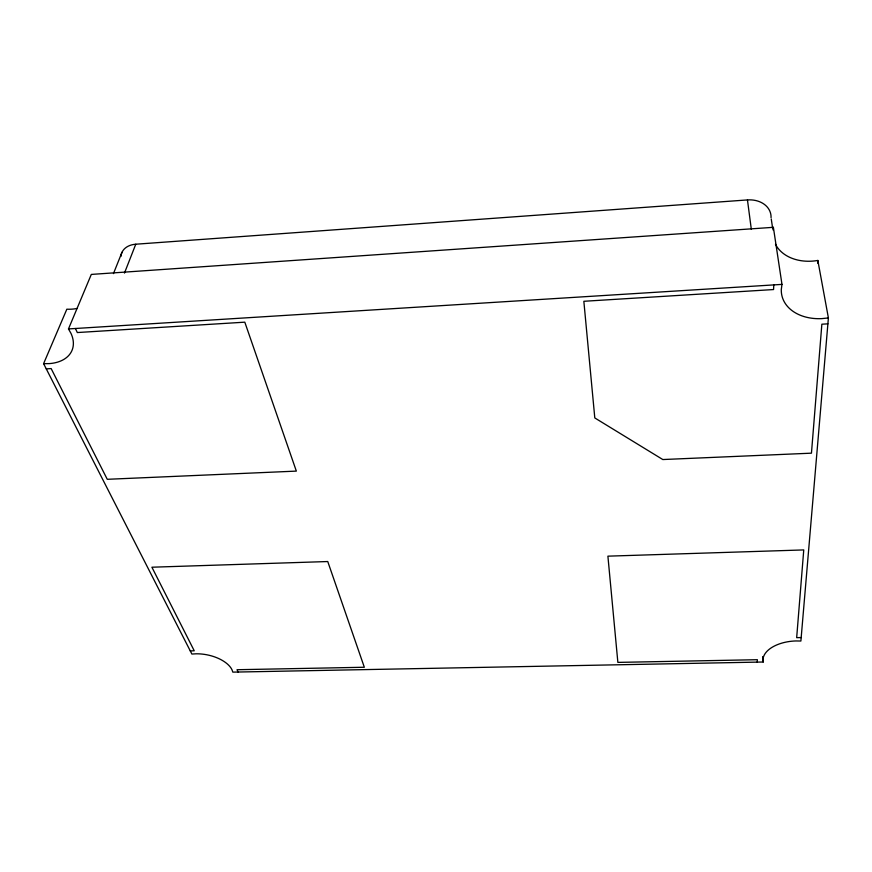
<?xml version="1.0" encoding="UTF-8"?>
<svg xmlns="http://www.w3.org/2000/svg" width="872" height="872" viewBox="0 0 872 872"><rect width="100%" height="100%" fill="white"/><g stroke="black" fill="none" stroke-linecap="round" stroke-linejoin="round"><path stroke-width="1.31" d="M757.245 662.121L757.354 659.701L617.867 662.393L607.904 556.162L803.755 549.927L796.67 637.661L801.183 637.563M773.78 284.904L773.573 289.548L583.848 301.287L594.802 417.939L662.818 459.544L811.451 453.168L821.86 324.199L827.899 323.85M817.642 263.17L817.838 260.456A42.423 32.079 -15.2 0 1 775.47 244.28M817.838 260.456L828.4 317.931L800.888 641.029L795.885 640.953A32.035 17.604 -3.6 0 0 763.022 659.308L763.207 662.012L232.846 672.127L231.919 669.609A29.376 15.543 11.3 0 0 196.124 653.804L191.873 654.054L43.6 363.657L66.839 309.2A39.153 26.498 23.9 0 0 77.303 308.405M43.6 363.657L49.214 363.613A40.908 26.498 22.5 0 0 71.003 333.409L68.485 328.929L91.309 274.418L773.377 227.32L781.977 284.392L781.301 289.482A44.472 32.384 -13.2 0 0 821.773 318.629L828.4 317.931M124.467 273.078L135.77 244.215L747.457 199.928A24.296 18.955 -12.6 0 1 771.055 217.662M113.447 273.623L121.993 252.291M68.485 328.929L781.977 284.392M46.26 368.867L51.154 368.584L107.267 479.306L296.349 471.109L244.803 322.171L77.325 332.548L75.417 328.493M190.249 650.883L194.238 650.795L151.902 567.214L327.752 561.535L364.333 667.254L237.01 669.718L238.1 672.029M771.262 219.003L772.668 228.41M747.457 199.928L751.326 229.347M762.651 656.627L763.207 662.012M772.941 229.859A42.423 32.079 -15.2 0 1 773.377 227.32M120.925 256.423A22.748 16.219 22.5 0 1 135.77 244.215"/></g></svg>
